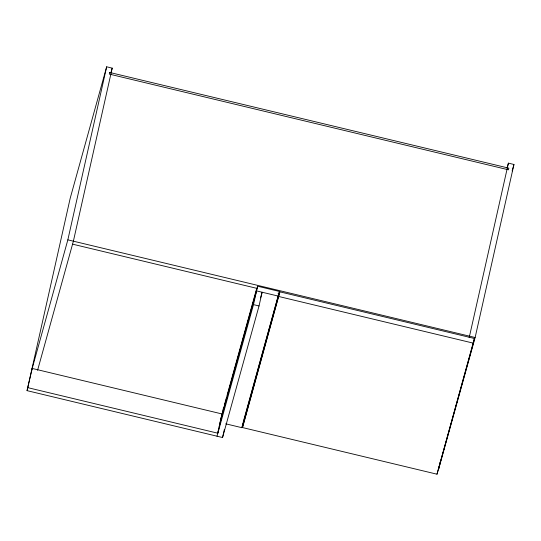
<?xml version="1.0" encoding="UTF-8"?>
<svg xmlns="http://www.w3.org/2000/svg" width="541" height="541" viewBox="0 0 541 541"><rect width="100%" height="100%" fill="white"/><g stroke="black" fill="none" stroke-linecap="round" stroke-linejoin="round"><path stroke-width="0.81" d="M260.539 297.908L262.115 292.221L259.031 305.956L222.547 437.527L27.05 390.649L70.174 198.371L106.665 66.8L112.203 68.132L73.387 241.178L37.579 370.308M27.05 390.649L32.19 368.435L222.615 414.102M31.364 371.417L67.848 239.852L106.665 66.8M217.908 432.191L218.638 428.925M218.983 427.383L221.323 416.969M223.406 408.381L217.834 433.213L27.875 387.667M222.547 437.527L224.359 429.446M217.009 436.195L253.492 304.63L257.624 286.223L279.454 291.457L241.922 427.701L225.746 423.819M241.922 427.701L242.963 423.028M242.483 427.552L279.866 291.842L474.389 338.483L473.341 343.156L437 474.2L242.483 427.552L279.866 291.842M437 474.2L474.389 338.483M440.313 461.669L438.65 469.081L475.133 337.516L513.95 164.471L508.412 163.139L507.059 168.014M508.412 163.139L469.182 337.679M110.851 73.001L112.203 68.132M223.196 409.321L223.873 406.886M224.319 405.263L226.564 397.162M227.017 395.545L256.454 289.388M221.134 417.794L257.624 286.223M220.086 422.46L256.576 290.896L278.405 296.13M243.193 422.217L279.454 291.457M512.151 170.963L513.95 164.471M67.848 239.852L475.133 337.516M72.562 244.16L257.516 288.509M278.06 293.438L279.711 293.831M278.825 296.509L473.341 343.156M253.492 304.63L259.031 305.956M109.688 72.447L109.323 74.097L508.459 169.806L508.831 168.163L109.688 72.447"/></g></svg>
